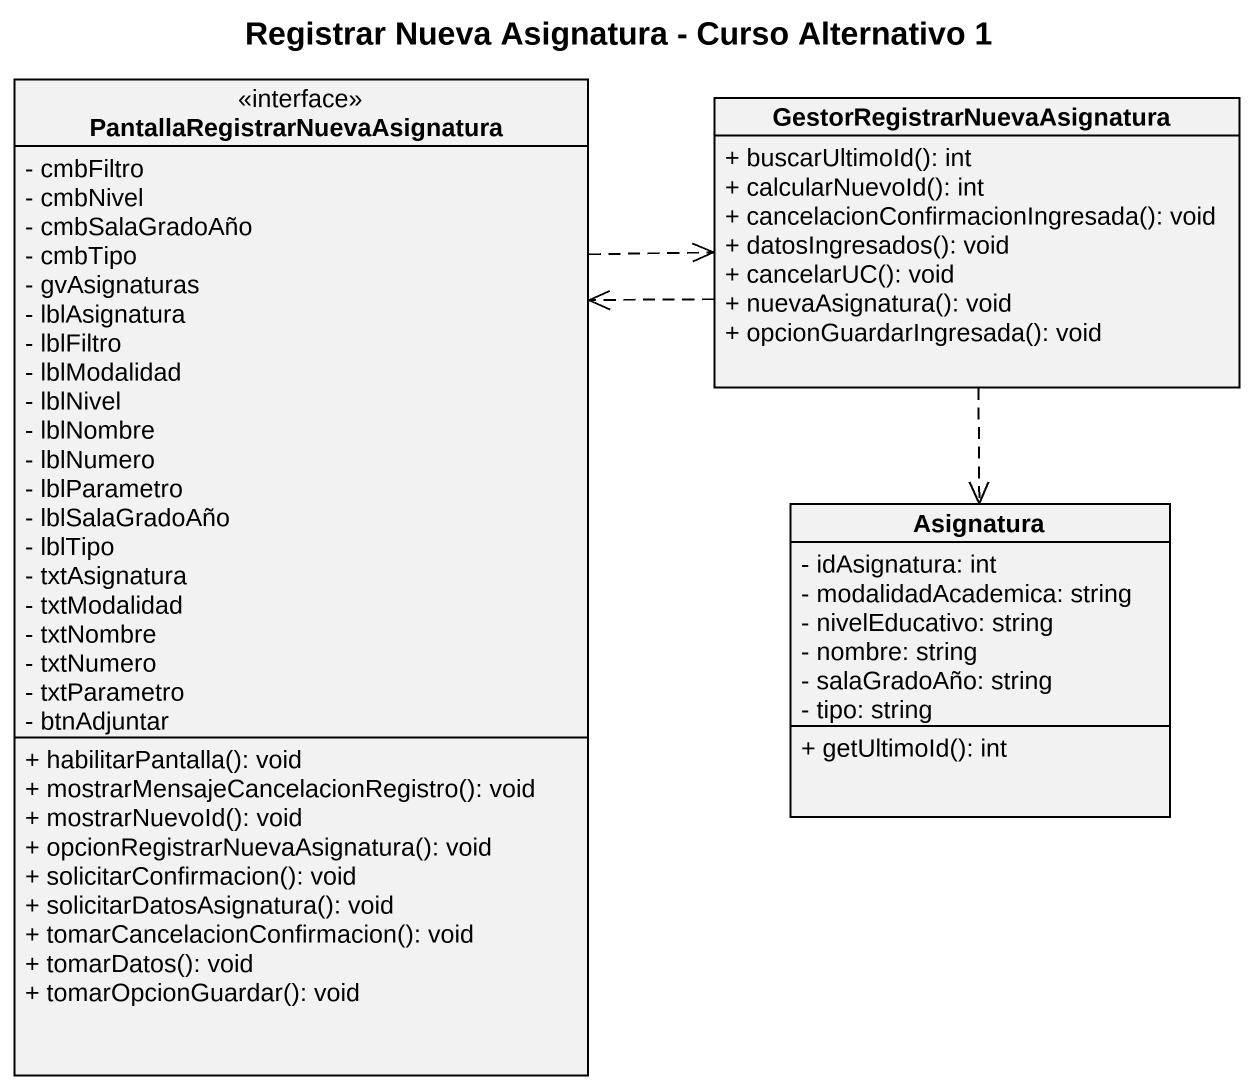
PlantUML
@startuml
title Registrar Nueva Asignatura - Curso Alternativo 1
hide circle
hide empty members
skinparam classAttributeIconSize 0
class "PantallaRegistrarNuevaAsignatura" as PantallaRegistrarNuevaAsigna <<interface>> {
  - cmbFiltro
  - cmbNivel
  - cmbSalaGradoAño
  - cmbTipo
  - gvAsignaturas
  - lblAsignatura
  - lblFiltro
  - lblModalidad
  - lblNivel
  - lblNombre
  - lblNumero
  - lblParametro
  - lblSalaGradoAño
  - lblTipo
  - txtAsignatura
  - txtModalidad
  - txtNombre
  - txtNumero
  - txtParametro
  - btnAdjuntar
  + habilitarPantalla(): void
  + mostrarMensajeCancelacionRegistro(): void
  + mostrarNuevoId(): void
  + opcionRegistrarNuevaAsignatura(): void
  + solicitarConfirmacion(): void
  + solicitarDatosAsignatura(): void
  + tomarCancelacionConfirmacion(): void
  + tomarDatos(): void
  + tomarOpcionGuardar(): void
}
class "GestorRegistrarNuevaAsignatura" as GestorRegistrarNuevaAsignatu {
  + buscarUltimoId(): int
  + calcularNuevoId(): int
  + cancelacionConfirmacionIngresada(): void
  + datosIngresados(): void
  + cancelarUC(): void
  + nuevaAsignatura(): void
  + opcionGuardarIngresada(): void
}
class Asignatura {
  - idAsignatura: int
  - modalidadAcademica: string
  - nivelEducativo: string
  - nombre: string
  - salaGradoAño: string
  - tipo: string
  + getUltimoId(): int
}
PantallaRegistrarNuevaAsigna .right.> GestorRegistrarNuevaAsignatu
GestorRegistrarNuevaAsignatu .left.> PantallaRegistrarNuevaAsigna
GestorRegistrarNuevaAsignatu ..> Asignatura
@enduml
